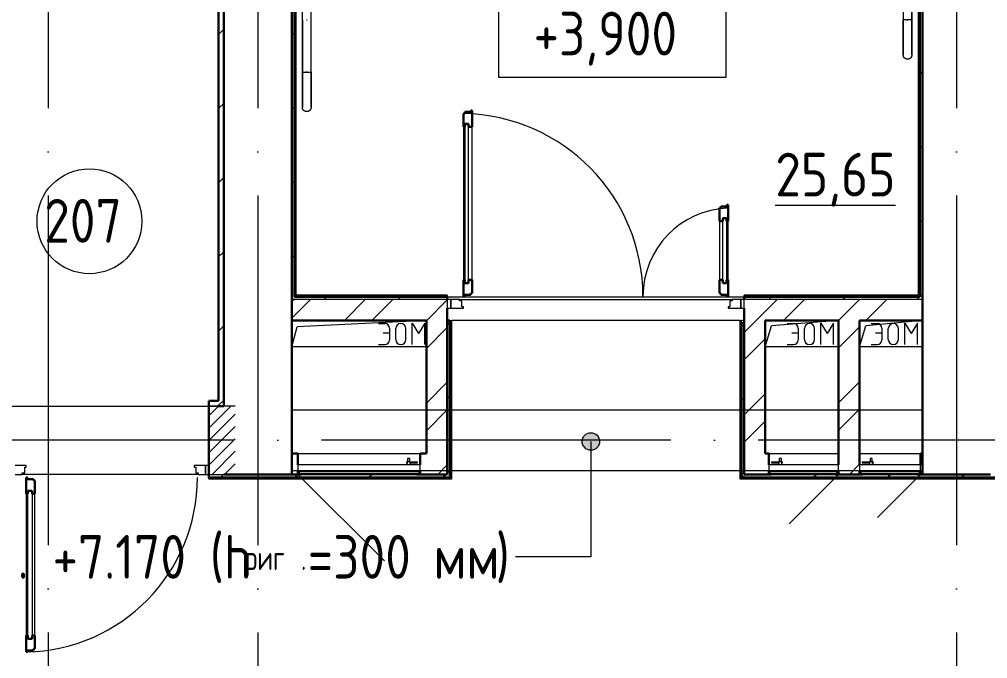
# Model space of a CAD drawing. Header units: millimetres. Extents: x -586848 to 520591, y -385801 to 675781.
# Drawn here: x 118508 to 124052, y 621422 to 625079 of the extents above; entities that cross this region are included whole.
import ezdxf

# ---------------------------------------------------------------- set-up
doc = ezdxf.new("R2010")
doc.units = ezdxf.units.MM
for name, pattern in [('ADSK_Линия сетки', [25, 20, -2.5, 0, -2.5]), ('ADSK_Сверху', [450, 300, -150]), ('ADSK_Штриховая_ш2 п1_5', [4.5, 3, -1.5])]:
    doc.linetypes.add(name, pattern=pattern)
for name, color, linetype, lineweight in [('Аннотация', 7, 'Continuous', 18), ('Двери', 252, 'Continuous', 9), ('Линии', 7, 'Continuous', 9), ('Марки помещений', 252, 'Continuous', 20), ('Оборудование', 8, 'Continuous', 18), ('Ограждение', 252, 'Continuous', 9), ('Оси', 252, 'Continuous', 9), ('Отметки', 7, 'Continuous', 9), ('Перекрытие', 252, 'Continuous', 18), ('Стены внутренние', 7, 'Continuous', 18), ('Стены наружные', 7, 'Continuous', 18), ('Стены штриховка', 7, 'Continuous', 9)]:
    doc.layers.add(name, color=color, linetype=linetype, lineweight=lineweight)
doc.layers.add('Двери открывание', color=7, linetype='Continuous', lineweight=9, true_color=0xc0c0c0)
doc.styles.add('GOST Common_2', font='', dxfattribs={"width": 0.9, "height": 250})
doc.styles.add('GOST Common_4', font='', dxfattribs={"height": 7})
doc.styles.get('GOST Common_2').set_extended_font_data('GOST type B')
doc.styles.get('GOST Common_4').set_extended_font_data('GOST 2.304 type A')

# ---------------------------------------------------------------- blocks, each defined once
blk = doc.blocks.new('2 этаж')
at = {"layer": 'Аннотация', "lineweight": 9, "true_color": 0x636466}
h = blk.add_hatch(color=251, dxfattribs=at)
edge = h.paths.add_edge_path()
edge.add_arc((122582.8, -10046), 50, 0, 360)
at = {"layer": 'Двери', "lineweight": 18, "true_color": 0x636466}
h = blk.add_hatch(dxfattribs=at)
h.set_pattern_fill('FP_2', color=251, angle=180, style=0, pattern_type=2)
h.set_pattern_definition([(225, (119956.006, -10039.253), (35.3553, -35.3553), [])])
h.paths.add_polyline_path([(120396, -10234.3), (120546, -10234.3), (120546, -9844.3), (120396, -9844.3), (120396, -10056.3)])
h.paths.add_polyline_path([(119266, -10234.3), (119266, -9844.3), (119116, -9844.3), (119116, -10234.3)])
at = {"color": 251, "lineweight": 18, "true_color": 0x636466}
for p, q in [((121641, -9354.3), (120901.5, -9391)), ((121560, -9368.9), (121596.6, -9428.9)), ((121560, -9491.5), (121560, -9368.9)), ((121633.1, -9368.9), (121596.6, -9428.9)), ((121633.1, -9491.5), (121633.1, -9368.9)), ((124001, -9354.3), (123617, -9384.2)), ((123900, -9368.9), (123936.6, -9428.9)), ((123900, -9491.5), (123900, -9368.9)), ((123973.1, -9368.9), (123936.6, -9428.9)), ((123973.1, -9491.5), (123973.1, -9368.9)), ((124481, -9354.3), (124157, -9384.2)), ((124380, -9368.9), (124416.6, -9428.9)), ((124380, -9491.5), (124380, -9368.9)), ((124453.1, -9368.9), (124416.6, -9428.9)), ((124453.1, -9491.5), (124453.1, -9368.9)), ((120871, -9504.3), (120901.5, -9391)), ((121367, -9371.5), (121403.5, -9371.5)), ((121393.1, -9423.7), (121429.6, -9423.7)), ((121429.6, -9397.6), (121429.6, -9465.5)), ((121466.1, -9462.8), (121466.1, -9400.2)), ((121523.5, -9462.8), (121523.5, -9400.2)), ((123581, -9504.3), (123617, -9384.2)), ((123707, -9371.5), (123743.5, -9371.5)), ((123733.1, -9423.7), (123769.6, -9423.7)), ((123769.6, -9397.6), (123769.6, -9465.5)), ((123806.1, -9462.8), (123806.1, -9400.2)), ((123863.5, -9462.8), (123863.5, -9400.2)), ((124121, -9504.3), (124157, -9384.2)), ((124187, -9371.5), (124223.5, -9371.5)), ((124213.1, -9423.7), (124249.6, -9423.7)), ((124249.6, -9397.6), (124249.6, -9465.5)), ((124286.1, -9462.8), (124286.1, -9400.2)), ((124343.5, -9462.8), (124343.5, -9400.2)), ((121641, -9504.3), (120871, -9504.3)), ((121367, -9491.5), (121403.5, -9491.5)), ((124001, -9504.3), (123581, -9504.3)), ((123707, -9491.5), (123743.5, -9491.5)), ((124481, -9504.3), (124121, -9504.3)), ((124187, -9491.5), (124223.5, -9491.5))]:
    blk.add_line(p, q, dxfattribs=at)
for centre, radius, start, end in [((121403.5, -9397.6), 26.1, 0, 90), ((121494.8, -9400.2), 28.7, 0, 180), ((123743.5, -9397.6), 26.1, 0, 90), ((123834.8, -9400.2), 28.7, 0, 180), ((124223.5, -9397.6), 26.1, 0, 90), ((124314.8, -9400.2), 28.7, 0, 180), ((121403.5, -9465.5), 26.1, 270, 0), ((121494.8, -9462.8), 28.7, 180, 0), ((123743.5, -9465.5), 26.1, 270, 0), ((123834.8, -9462.8), 28.7, 180, 0), ((124223.5, -9465.5), 26.1, 270, 0), ((124314.8, -9462.8), 28.7, 180, 0)]:
    blk.add_arc(centre, radius, start, end, dxfattribs=at)
at = {"layer": 'Аннотация', "color": 251, "lineweight": 20, "true_color": 0x636466}
for p, q in [((122055.5, -7964.4), (122055.5, -7464.4)), ((123355.5, -7464.4), (123355.5, -7964.4)), ((123355.5, -7964.4), (122055.5, -7964.4))]:
    blk.add_line(p, q, dxfattribs=at)
at = {"layer": 'Аннотация', "color": 251, "lineweight": 9, "true_color": 0x636466}
for p, q in [((122582.8, -10046), (122582.8, -10706)), ((122156.7, -10706), (122150.6, -10706)), ((122582.8, -10706), (122156.7, -10706))]:
    blk.add_line(p, q, dxfattribs=at)
blk.add_circle((122582.8, -10046), 50, dxfattribs=at)
at = {"layer": 'Двери', "color": 251, "lineweight": 30, "true_color": 0x636466}
for p, q in [((121861, -8170.3), (121853, -8170.3)), ((121853, -8170.3), (121853, -8246.3)), ((121895, -8161.3), (121861, -8161.3)), ((121861, -8161.3), (121861, -8170.3)), ((121903, -8152.3), (121895, -8152.3)), ((121895, -8152.3), (121895, -8161.3)), ((121903, -8246.3), (121903, -8152.3)), ((121862, -8246.3), (121853, -8246.3)), ((121862, -8228.3), (121862, -8246.3)), ((121883, -8228.3), (121862, -8228.3)), ((121883, -8246.3), (121883, -8228.3)), ((121903, -8246.3), (121883, -8246.3)), ((123361, -8701.3), (123327, -8701.3)), ((123327, -8701.3), (123327, -8710.3)), ((123369, -8692.3), (123361, -8692.3)), ((123361, -8692.3), (123361, -8701.3)), ((123369, -8786.3), (123369, -8692.3)), ((123327, -8710.3), (123319, -8710.3)), ((123319, -8710.3), (123319, -8786.3)), ((123319, -8786.3), (123339, -8786.3)), ((123339, -8786.3), (123339, -8768.3)), ((123339, -8768.3), (123360, -8768.3)), ((123360, -8768.3), (123360, -8786.3)), ((123360, -8786.3), (123369, -8786.3)), ((121853, -9122.3), (121853, -9216.3)), ((121862, -9122.3), (121853, -9122.3)), ((121862, -9140.3), (121862, -9122.3)), ((121883, -9140.3), (121862, -9140.3)), ((121883, -9122.3), (121883, -9140.3)), ((121903, -9122.3), (121883, -9122.3)), ((121903, -9198.3), (121903, -9122.3)), ((123319, -9122.3), (123319, -9198.3)), ((123319, -9122.3), (123339, -9122.3)), ((123339, -9122.3), (123339, -9140.3)), ((123339, -9140.3), (123360, -9140.3)), ((123360, -9122.3), (123369, -9122.3)), ((123360, -9140.3), (123360, -9122.3)), ((123369, -9216.3), (123369, -9122.3)), ((121895, -9207.3), (121895, -9198.3)), ((121895, -9198.3), (121903, -9198.3)), ((123319, -9198.3), (123327, -9198.3)), ((123327, -9198.3), (123327, -9207.3)), ((121853, -9216.3), (121861, -9216.3)), ((121861, -9216.3), (121861, -9207.3)), ((121861, -9207.3), (121895, -9207.3)), ((123327, -9207.3), (123361, -9207.3)), ((123361, -9207.3), (123361, -9216.3)), ((123361, -9216.3), (123369, -9216.3)), ((119358, -10252.3), (119350, -10252.3)), ((119350, -10252.3), (119350, -10346.3)), ((119358, -10261.3), (119358, -10252.3)), ((119392, -10261.3), (119358, -10261.3)), ((119392, -10270.3), (119392, -10261.3)), ((119400, -10270.3), (119392, -10270.3)), ((119400, -10346.3), (119400, -10270.3)), ((119359, -10346.3), (119350, -10346.3)), ((119359, -10328.3), (119359, -10346.3)), ((119383, -10328.3), (119359, -10328.3)), ((119383, -10346.3), (119383, -10328.3)), ((119400, -10346.3), (119383, -10346.3)), ((119350, -11156.3), (119350, -11250.3)), ((119359, -11156.3), (119350, -11156.3)), ((119359, -11174.3), (119359, -11156.3)), ((119383, -11174.3), (119359, -11174.3)), ((119383, -11156.3), (119383, -11174.3)), ((119400, -11156.3), (119383, -11156.3)), ((119400, -11232.3), (119400, -11156.3)), ((119350, -11250.3), (119358, -11250.3)), ((119358, -11250.3), (119358, -11241.3)), ((119358, -11241.3), (119392, -11241.3)), ((119392, -11241.3), (119392, -11232.3)), ((119392, -11232.3), (119400, -11232.3))]:
    blk.add_line(p, q, dxfattribs=at)
at = {"layer": 'Двери', "color": 251, "true_color": 0x636466}
for p, q in [((121853, -8246.3), (121853, -9122.3)), ((121862, -8228.3), (121862, -9140.3)), ((121883, -8228.3), (121862, -8228.3)), ((121883, -9140.3), (121883, -8228.3)), ((121903, -9122.3), (121903, -8246.3)), ((123319, -8786.3), (123319, -9122.3)), ((123339, -9140.3), (123339, -8768.3)), ((123339, -8768.3), (123360, -8768.3)), ((123360, -8768.3), (123360, -9140.3)), ((123369, -9122.3), (123369, -8786.3)), ((121862, -9140.3), (121883, -9140.3)), ((123360, -9140.3), (123339, -9140.3)), ((121761, -9234.3), (121761, -9284.3)), ((121781, -9234.3), (121761, -9234.3)), ((121781, -9284.3), (121781, -9234.3)), ((121830, -9234.3), (121781, -9234.3)), ((121781, -9234.3), (121781, -9284.3)), ((121830, -9242.3), (121830, -9234.3)), ((121844, -9242.3), (121830, -9242.3)), ((121844, -9276.3), (121844, -9242.3)), ((123392, -9242.3), (123378, -9242.3)), ((123378, -9242.3), (123378, -9276.3)), ((123392, -9234.3), (123392, -9242.3)), ((123441, -9234.3), (123392, -9234.3)), ((123461, -9234.3), (123441, -9234.3)), ((123441, -9234.3), (123441, -9284.3)), ((123441, -9284.3), (123441, -9234.3)), ((123461, -9284.3), (123461, -9234.3)), ((121761, -9284.3), (121781, -9284.3)), ((121781, -9284.3), (121853, -9284.3)), ((121853, -9276.3), (121844, -9276.3)), ((121853, -9284.3), (121853, -9276.3)), ((123378, -9276.3), (123369, -9276.3)), ((123369, -9276.3), (123369, -9284.3)), ((123369, -9284.3), (123441, -9284.3)), ((123441, -9284.3), (123461, -9284.3)), ((119350, -10184.3), (119286, -10184.3)), ((119341, -10226.3), (119341, -10192.3)), ((119341, -10192.3), (119350, -10192.3)), ((119350, -10192.3), (119350, -10184.3)), ((120376, -10184.3), (120312, -10184.3)), ((120312, -10184.3), (120312, -10192.3)), ((120312, -10192.3), (120321, -10192.3)), ((120321, -10192.3), (120321, -10226.3)), ((120396, -10184.3), (120376, -10184.3)), ((120376, -10184.3), (120376, -10234.3)), ((120376, -10234.3), (120376, -10184.3)), ((120396, -10234.3), (120396, -10184.3)), ((119286, -10234.3), (119327, -10234.3)), ((119327, -10234.3), (119327, -10226.3)), ((119327, -10226.3), (119341, -10226.3)), ((120321, -10226.3), (120335, -10226.3)), ((120335, -10226.3), (120335, -10234.3)), ((120335, -10234.3), (120376, -10234.3)), ((120376, -10234.3), (120396, -10234.3)), ((119350, -10346.3), (119350, -11156.3)), ((119359, -10328.3), (119383, -10328.3)), ((119359, -11174.3), (119359, -10328.3)), ((119383, -10328.3), (119383, -11174.3)), ((119400, -11156.3), (119400, -10346.3)), ((119383, -11174.3), (119359, -11174.3))]:
    blk.add_line(p, q, dxfattribs=at)
at = {"layer": 'Двери', "color": 251, "linetype": 'ADSK_Штриховая_ш2 п1_5', "true_color": 0x636466}
for p, q in [((120546, -9844.3), (120396, -9844.3)), ((120396, -9844.3), (120396, -10234.3)), ((120396, -10234.3), (120546, -10234.3))]:
    blk.add_line(p, q, dxfattribs=at)
at = {"layer": 'Двери открывание', "color": 251, "true_color": 0x636466}
for centre, radius, start, end in [((121835, -9216.3), 1046, 0, 89.014), ((123387, -9216.3), 506, 92.0386, 180), ((119332, -10252.3), 998, 271.0334, 0)]:
    blk.add_arc(centre, radius, start, end, dxfattribs=at)
at = {"layer": 'Линии', "color": 251, "linetype": 'ADSK_Сверху', "ltscale": 100, "true_color": 0x636466}
for p, q in [((120871, -9864.3), (124481, -9864.3)), ((124481, -10214.3), (120871, -10214.3))]:
    blk.add_line(p, q, dxfattribs=at)
at = {"layer": 'Марки помещений', "color": 251, "true_color": 0x636466}
blk.add_circle((119711.7, -8786.5), 300, dxfattribs=at)
at = {"layer": 'Оборудование', "color": 251, "true_color": 0x636466}
for p, q in [((121533.4, -10143.9), (121533.4, -10161.4)), ((121545.6, -10143.9), (121533.4, -10143.9)), ((121545.6, -10161.4), (121545.6, -10143.9)), ((123661.4, -10143.9), (123661.4, -10161.4)), ((123673.6, -10143.9), (123661.4, -10143.9)), ((123673.6, -10161.4), (123673.6, -10143.9)), ((124181.4, -10143.9), (124181.4, -10161.4)), ((124193.6, -10143.9), (124181.4, -10143.9)), ((124193.6, -10161.4), (124193.6, -10143.9)), ((120906, -10179.3), (120906, -10215.6)), ((121606, -10179.3), (120906, -10179.3)), ((121534.7, -10163.9), (121526.4, -10163.9)), ((121526.4, -10163.9), (121526.4, -10168.9)), ((121526.4, -10168.9), (121534.7, -10168.9)), ((121529.9, -10163.3), (121529.9, -10179.3)), ((121549.2, -10163.3), (121529.9, -10163.3)), ((121533.4, -10161.4), (121531.4, -10163.3)), ((121545.6, -10161.4), (121533.4, -10161.4)), ((121590.2, -10163.9), (121544.3, -10163.9)), ((121544.3, -10168.9), (121590.2, -10168.9)), ((121547.6, -10163.3), (121545.6, -10161.4)), ((121549.2, -10179.3), (121549.2, -10163.3)), ((121590.2, -10168.9), (121590.2, -10163.9)), ((121606, -10215.6), (121606, -10179.3)), ((123601, -10179.3), (123601, -10215.6)), ((124001, -10179.3), (123601, -10179.3)), ((123616.9, -10163.9), (123616.9, -10168.9)), ((123662.7, -10163.9), (123616.9, -10163.9)), ((123616.9, -10168.9), (123662.7, -10168.9)), ((123657.9, -10163.3), (123657.9, -10179.3)), ((123677.2, -10163.3), (123657.9, -10163.3)), ((123661.4, -10161.4), (123659.4, -10163.3)), ((123673.6, -10161.4), (123661.4, -10161.4)), ((123680.6, -10163.9), (123672.3, -10163.9)), ((123672.3, -10168.9), (123680.6, -10168.9)), ((123675.6, -10163.3), (123673.6, -10161.4)), ((123677.2, -10179.3), (123677.2, -10163.3)), ((123680.6, -10168.9), (123680.6, -10163.9)), ((124001, -10215.6), (124001, -10179.3)), ((124121, -10179.3), (124121, -10215.6)), ((124471, -10179.3), (124121, -10179.3)), ((124136.9, -10163.9), (124136.9, -10168.9)), ((124182.7, -10163.9), (124136.9, -10163.9)), ((124136.9, -10168.9), (124182.7, -10168.9)), ((124177.9, -10163.3), (124177.9, -10179.3)), ((124197.2, -10163.3), (124177.9, -10163.3)), ((124181.4, -10161.4), (124179.4, -10163.3)), ((124193.6, -10161.4), (124181.4, -10161.4)), ((124200.6, -10163.9), (124192.3, -10163.9)), ((124192.3, -10168.9), (124200.6, -10168.9)), ((124195.6, -10163.3), (124193.6, -10161.4)), ((124197.2, -10179.3), (124197.2, -10163.3)), ((124200.6, -10168.9), (124200.6, -10163.9)), ((124471, -10215.6), (124471, -10179.3)), ((120906, -10234.3), (121401, -10729.2)), ((120906.9, -10216.6), (121605.1, -10216.6)), ((120913, -10216.6), (120913, -10226.3)), ((120914, -10227.3), (121598.1, -10227.3)), ((120925, -10228.8), (120925, -10234.3)), ((120925, -10234.3), (121587, -10234.3)), ((121587, -10234.3), (121587, -10228.8)), ((121599, -10226.3), (121599, -10216.6)), ((123601.9, -10216.6), (124000.1, -10216.6)), ((123608, -10216.6), (123608, -10226.3)), ((123609, -10227.3), (123993.1, -10227.3)), ((123620, -10228.8), (123620, -10234.3)), ((123620, -10234.3), (123982, -10234.3)), ((124001, -10234.3), (123718.2, -10517.1)), ((123982, -10234.3), (123982, -10228.8)), ((123994, -10226.3), (123994, -10216.6)), ((124121.9, -10216.6), (124470.1, -10216.6)), ((124128, -10216.6), (124128, -10226.3)), ((124129, -10227.3), (124463.1, -10227.3)), ((124140, -10228.8), (124140, -10234.3)), ((124140, -10234.3), (124452, -10234.3)), ((124471, -10234.3), (124223.5, -10481.7)), ((124443, -10226.3), (124443, -10227.5)), ((124443, -10227.5), (124443, -10226.3)), ((124452, -10234.3), (124452, -10228.8)), ((124464, -10226.3), (124464, -10216.6))]:
    blk.add_line(p, q, dxfattribs=at)
for points, knots in [([(120906, -10215.6), (120906, -10215.7), (120906, -10215.9), (120906.1, -10216.1), (120906.3, -10216.3), (120906.4, -10216.4), (120906.6, -10216.5), (120906.7, -10216.5), (120906.8, -10216.6), (120906.9, -10216.6)], [-1, -1, -1, -1, -0.833333, -0.666667, -0.5, -0.333333, -0.25, -0.166667, 0, 0, 0, 0]), ([(120913, -10226.3), (120913, -10226.4), (120913, -10226.5), (120913.1, -10226.8), (120913.2, -10226.9), (120913.4, -10227), (120913.5, -10227.1), (120913.6, -10227.2), (120913.8, -10227.2), (120913.9, -10227.3), (120914, -10227.3)], [-1, -1, -1, -1, -0.833333, -0.666667, -0.541667, -0.416667, -0.333333, -0.25, -0.166667, 0, 0, 0, 0]), ([(120923.5, -10227.3), (120923.6, -10227.3), (120923.8, -10227.3), (120924.1, -10227.4), (120924.2, -10227.5), (120924.4, -10227.6), (120924.6, -10227.7), (120924.7, -10227.9), (120924.8, -10228), (120924.9, -10228.2), (120925, -10228.5), (120925, -10228.7), (120925, -10228.8)], [-1, -1, -1, -1, -0.833333, -0.75, -0.666667, -0.583333, -0.5, -0.416667, -0.333333, -0.25, -0.166667, 0, 0, 0, 0]), ([(121587, -10228.8), (121587, -10228.7), (121587, -10228.5), (121587.1, -10228.2), (121587.2, -10228), (121587.3, -10227.9), (121587.5, -10227.7), (121587.6, -10227.6), (121587.8, -10227.5), (121588, -10227.4), (121588.2, -10227.3), (121588.4, -10227.3), (121588.5, -10227.3)], [0, 0, 0, 0, 0.166667, 0.25, 0.333333, 0.416667, 0.5, 0.583333, 0.666667, 0.75, 0.833333, 1, 1, 1, 1]), ([(121598.1, -10227.3), (121598.1, -10227.3), (121598.3, -10227.2), (121598.4, -10227.2), (121598.5, -10227.1), (121598.7, -10227), (121598.8, -10226.9), (121598.9, -10226.8), (121599, -10226.5), (121599, -10226.4), (121599, -10226.3)], [0, 0, 0, 0, 0.166667, 0.25, 0.333333, 0.416667, 0.541667, 0.666667, 0.833333, 1, 1, 1, 1]), ([(121605.1, -10216.6), (121605.2, -10216.6), (121605.3, -10216.5), (121605.4, -10216.5), (121605.6, -10216.4), (121605.7, -10216.3), (121605.9, -10216.1), (121606, -10215.9), (121606, -10215.7), (121606, -10215.6)], [0, 0, 0, 0, 0.166667, 0.25, 0.333333, 0.5, 0.666667, 0.833333, 1, 1, 1, 1]), ([(123601, -10215.6), (123601, -10215.7), (123601, -10215.9), (123601.1, -10216.1), (123601.2, -10216.2), (123601.4, -10216.4), (123601.5, -10216.5), (123601.7, -10216.5), (123601.8, -10216.6), (123601.9, -10216.6)], [0, 0, 0, 0, 0.166667, 0.333333, 0.458333, 0.583333, 0.708333, 0.833333, 1, 1, 1, 1]), ([(123608, -10226.3), (123608, -10226.4), (123608, -10226.5), (123608.1, -10226.8), (123608.2, -10226.9), (123608.4, -10227), (123608.5, -10227.1), (123608.6, -10227.2), (123608.8, -10227.2), (123608.9, -10227.3), (123609, -10227.3)], [0, 0, 0, 0, 0.166667, 0.333333, 0.458333, 0.583333, 0.666667, 0.75, 0.833333, 1, 1, 1, 1]), ([(123618.5, -10227.3), (123618.6, -10227.3), (123618.8, -10227.3), (123619.1, -10227.4), (123619.2, -10227.5), (123619.4, -10227.6), (123619.6, -10227.7), (123619.7, -10227.9), (123619.8, -10228), (123619.9, -10228.2), (123620, -10228.5), (123620, -10228.7), (123620, -10228.8)], [0, 0, 0, 0, 0.166667, 0.25, 0.333333, 0.416667, 0.5, 0.583333, 0.666667, 0.75, 0.833333, 1, 1, 1, 1]), ([(123982, -10228.8), (123982, -10228.7), (123982, -10228.5), (123982.1, -10228.2), (123982.2, -10228), (123982.3, -10227.9), (123982.5, -10227.7), (123982.6, -10227.6), (123982.8, -10227.5), (123983, -10227.4), (123983.2, -10227.3), (123983.4, -10227.3), (123983.5, -10227.3)], [-1, -1, -1, -1, -0.833333, -0.75, -0.666667, -0.583333, -0.5, -0.416667, -0.333333, -0.25, -0.166667, 0, 0, 0, 0]), ([(123993.1, -10227.3), (123993.1, -10227.3), (123993.3, -10227.2), (123993.4, -10227.2), (123993.5, -10227.1), (123993.7, -10227), (123993.8, -10226.9), (123993.9, -10226.8), (123994, -10226.5), (123994, -10226.4), (123994, -10226.3)], [-1, -1, -1, -1, -0.833333, -0.75, -0.666667, -0.583333, -0.458333, -0.333333, -0.166667, 0, 0, 0, 0]), ([(124000.1, -10216.6), (124000.2, -10216.6), (124000.3, -10216.5), (124000.5, -10216.5), (124000.6, -10216.4), (124000.8, -10216.2), (124000.9, -10216.1), (124001, -10215.9), (124001, -10215.7), (124001, -10215.6)], [-1, -1, -1, -1, -0.833333, -0.75, -0.583333, -0.458333, -0.333333, -0.166667, 0, 0, 0, 0]), ([(124121, -10215.6), (124121, -10215.7), (124121, -10215.9), (124121.1, -10216.1), (124121.2, -10216.2), (124121.4, -10216.4), (124121.5, -10216.5), (124121.7, -10216.5), (124121.8, -10216.6), (124121.9, -10216.6)], [0, 0, 0, 0, 0.166667, 0.333333, 0.458333, 0.583333, 0.708333, 0.833333, 1, 1, 1, 1]), ([(124128, -10226.3), (124128, -10226.4), (124128, -10226.5), (124128.1, -10226.8), (124128.2, -10226.9), (124128.4, -10227), (124128.5, -10227.1), (124128.6, -10227.2), (124128.8, -10227.2), (124128.9, -10227.3), (124129, -10227.3)], [0, 0, 0, 0, 0.166667, 0.333333, 0.458333, 0.583333, 0.666667, 0.75, 0.833333, 1, 1, 1, 1]), ([(124138.5, -10227.3), (124138.6, -10227.3), (124138.8, -10227.3), (124139.1, -10227.4), (124139.2, -10227.5), (124139.4, -10227.6), (124139.6, -10227.7), (124139.7, -10227.9), (124139.8, -10228), (124139.9, -10228.2), (124140, -10228.5), (124140, -10228.7), (124140, -10228.8)], [0, 0, 0, 0, 0.166667, 0.25, 0.333333, 0.416667, 0.5, 0.583333, 0.666667, 0.75, 0.833333, 1, 1, 1, 1]), ([(124452, -10228.8), (124452, -10228.7), (124452, -10228.5), (124452.1, -10228.2), (124452.2, -10228), (124452.3, -10227.9), (124452.5, -10227.7), (124452.6, -10227.6), (124452.8, -10227.5), (124453, -10227.4), (124453.2, -10227.3), (124453.4, -10227.3), (124453.5, -10227.3)], [-1, -1, -1, -1, -0.833333, -0.75, -0.666667, -0.583333, -0.5, -0.416667, -0.333333, -0.25, -0.166667, 0, 0, 0, 0]), ([(124463.1, -10227.3), (124463.1, -10227.3), (124463.3, -10227.2), (124463.4, -10227.2), (124463.5, -10227.1), (124463.7, -10227), (124463.8, -10226.9), (124463.9, -10226.8), (124464, -10226.5), (124464, -10226.4), (124464, -10226.3)], [-1, -1, -1, -1, -0.833333, -0.75, -0.666667, -0.583333, -0.458333, -0.333333, -0.166667, 0, 0, 0, 0]), ([(124470.1, -10216.6), (124470.2, -10216.6), (124470.3, -10216.5), (124470.5, -10216.5), (124470.6, -10216.4), (124470.8, -10216.2), (124470.9, -10216.1), (124471, -10215.9), (124471, -10215.7), (124471, -10215.6)], [-1, -1, -1, -1, -0.833333, -0.75, -0.583333, -0.458333, -0.333333, -0.166667, 0, 0, 0, 0])]:
    blk.add_open_spline(points, degree=3, knots=knots, dxfattribs=at)
at = {"layer": 'Ограждение', "color": 251, "true_color": 0x636466}
for p, q in [((120931, -7634.3), (120931, -5316.6)), ((120981, -7634.3), (120981, -5293.3)), ((124371, -7334.3), (124371, -7634.3)), ((124371, -7340.2), (124371, -7634.3)), ((124421, -7334.3), (124421, -7634.3)), ((124421, -7634.3), (124421, -7340.2)), ((124456, -7334.3), (124456, -9209.3)), ((120896, -7634.3), (120896, -7569.8)), ((120896, -9209.3), (120896, -7634.3)), ((120931, -7633.6), (120931, -7934.3)), ((120931, -7934.3), (120931, -7634.3)), ((120981, -7934.3), (120981, -7633.6)), ((120981, -7934.3), (120981, -7634.3)), ((124421, -7634.3), (124371, -7634.3)), ((124393.7, -7634.3), (124398.3, -7634.3)), ((124396, -7634.3), (124393.7, -7634.3)), ((124398.3, -7634.3), (124396, -7634.3)), ((120931, -7934.3), (120956, -7934.3)), ((120953.7, -7934.3), (120958.3, -7934.3)), ((120956, -7934.3), (120953.7, -7934.3)), ((120958.3, -7934.3), (120956, -7934.3)), ((120956, -7934.3), (120981, -7934.3)), ((121761, -9209.3), (120896, -9209.3)), ((121761, -9209.3), (121761, -9219.3)), ((123461, -9219.3), (123461, -9209.3)), ((124456, -9209.3), (123461, -9209.3)), ((121776, -9354.3), (121786, -9354.3)), ((121786, -10259.3), (121786, -9354.3)), ((123436, -9354.3), (123446, -9354.3)), ((123436, -9354.3), (123436, -10259.3)), ((123446, -9369.3), (123446, -9354.3)), ((120396, -10259.3), (120396, -10254.3)), ((121786, -10259.3), (121781, -10254.3)), ((123436, -10259.3), (123441, -10254.3)), ((120396, -10259.3), (121786, -10259.3)), ((123436, -10259.3), (126071, -10259.3))]:
    blk.add_line(p, q, dxfattribs=at)
at = {"layer": 'Ограждение', "color": 251, "true_color": 0x636466, "flags": 128}
for points in [[(124371, -7634.3), (124371, -7642.3), (124371, -7650.2), (124371, -7658.2), (124371, -7666.1), (124371, -7674), (124371, -7681.8), (124371, -7689.5), (124371, -7697.2), (124371, -7704.7), (124371, -7712.1), (124371, -7719.4), (124371, -7726.6), (124371, -7733.6), (124371, -7740.5), (124371, -7747.2), (124371, -7753.7), (124371, -7760), (124371, -7766.1), (124371, -7772), (124371, -7777.7), (124371, -7783.2), (124371, -7788.4), (124371, -7793.4), (124371, -7798.1), (124371, -7802.5), (124371, -7806.7), (124371, -7810.6), (124371, -7814.3), (124371, -7817.6), (124371, -7820.7), (124371, -7823.4), (124371, -7825.9), (124371, -7828), (124371, -7829.8), (124371, -7831.3), (124371, -7832.5), (124371, -7833.4), (124371, -7834), (124371, -7834.2), (124371, -7834.3)], [(124371, -7834.3), (124371, -7834.1), (124371, -7833.6), (124371, -7832.8), (124371, -7831.7), (124371, -7830.3), (124371, -7828.5), (124371, -7826.5), (124371, -7824.1), (124371, -7821.4), (124371, -7818.5), (124371, -7815.2), (124371, -7811.7), (124371, -7807.8), (124371, -7803.7), (124371, -7799.3), (124371, -7794.7), (124371, -7789.8), (124371, -7784.6), (124371, -7779.2), (124371, -7773.6), (124371, -7767.7), (124371, -7761.7), (124371, -7755.4), (124371, -7749), (124371, -7742.3), (124371, -7735.5), (124371, -7728.5), (124371, -7721.4), (124371, -7714.1), (124371, -7706.7), (124371, -7699.2), (124371, -7691.6), (124371, -7683.9), (124371, -7676.1), (124371, -7668.2), (124371, -7660.3), (124371, -7652.4), (124371, -7644.4), (124371, -7636.4), (124371, -7634.3)], [(124421, -7634.3), (124421, -7642.3), (124421, -7650.2), (124421, -7658.2), (124421, -7666.1), (124421, -7674), (124421, -7681.8), (124421, -7689.5), (124421, -7697.2), (124421, -7704.7), (124421, -7712.1), (124421, -7719.4), (124421, -7726.6), (124421, -7733.6), (124421, -7740.5), (124421, -7747.2), (124421, -7753.7), (124421, -7760), (124421, -7766.1), (124421, -7772), (124421, -7777.7), (124421, -7783.2), (124421, -7788.4), (124421, -7793.4), (124421, -7798.1), (124421, -7802.5), (124421, -7806.7), (124421, -7810.6), (124421, -7814.3), (124421, -7817.6), (124421, -7820.7), (124421, -7823.4), (124421, -7825.9), (124421, -7828), (124421, -7829.8), (124421, -7831.3), (124421, -7832.5), (124421, -7833.4), (124421, -7834), (124421, -7834.2), (124421, -7834.3)], [(124421, -7834.3), (124421, -7834.1), (124421, -7833.6), (124421, -7832.8), (124421, -7831.7), (124421, -7830.3), (124421, -7828.5), (124421, -7826.5), (124421, -7824.1), (124421, -7821.4), (124421, -7818.5), (124421, -7815.2), (124421, -7811.7), (124421, -7807.8), (124421, -7803.7), (124421, -7799.3), (124421, -7794.7), (124421, -7789.8), (124421, -7784.6), (124421, -7779.2), (124421, -7773.6), (124421, -7767.7), (124421, -7761.7), (124421, -7755.4), (124421, -7749), (124421, -7742.3), (124421, -7735.5), (124421, -7728.5), (124421, -7721.4), (124421, -7714.1), (124421, -7706.7), (124421, -7699.2), (124421, -7691.6), (124421, -7683.9), (124421, -7676.1), (124421, -7668.2), (124421, -7660.3), (124421, -7652.4), (124421, -7644.4), (124421, -7636.4), (124421, -7634.3)], [(124396, -7859.3), (124395, -7859.2), (124394, -7859.2), (124393, -7859.1), (124392, -7858.9), (124391, -7858.8), (124390.1, -7858.5), (124389.1, -7858.3), (124388.1, -7858), (124387.2, -7857.7), (124386.3, -7857.3), (124385.4, -7856.9), (124384.5, -7856.4), (124383.6, -7855.9), (124382.7, -7855.4), (124381.9, -7854.9), (124381.1, -7854.3), (124380.3, -7853.7), (124379.5, -7853), (124378.8, -7852.4), (124378.1, -7851.7), (124377.4, -7850.9), (124376.7, -7850.2), (124376.1, -7849.4), (124375.5, -7848.6), (124375, -7847.8), (124374.4, -7846.9), (124374, -7846), (124373.5, -7845.1), (124373.1, -7844.2), (124372.7, -7843.3), (124372.4, -7842.4), (124372.1, -7841.4), (124371.8, -7840.5), (124371.6, -7839.5), (124371.4, -7838.5), (124371.2, -7837.5), (124371.1, -7836.5), (124371, -7835.5), (124371, -7834.5), (124371, -7834.3)], [(124421, -7834.3), (124421, -7835.3), (124420.9, -7836.3), (124420.8, -7837.2), (124420.7, -7838.2), (124420.5, -7839.2), (124420.3, -7840.2), (124420, -7841.2), (124419.7, -7842.1), (124419.4, -7843.1), (124419, -7844), (124418.6, -7844.9), (124418.2, -7845.8), (124417.7, -7846.7), (124417.2, -7847.5), (124416.6, -7848.4), (124416.1, -7849.2), (124415.4, -7850), (124414.8, -7850.7), (124414.1, -7851.5), (124413.4, -7852.2), (124412.7, -7852.9), (124411.9, -7853.5), (124411.2, -7854.1), (124410.3, -7854.7), (124409.5, -7855.3), (124408.7, -7855.8), (124407.8, -7856.3), (124406.9, -7856.8), (124406, -7857.2), (124405.1, -7857.6), (124404.1, -7857.9), (124403.2, -7858.2), (124402.2, -7858.5), (124401.2, -7858.7), (124400.3, -7858.9), (124399.3, -7859), (124398.3, -7859.2), (124397.3, -7859.2), (124396.3, -7859.3), (124396, -7859.3)], [(120931, -7934.3), (120931, -7942.3), (120931, -7950.2), (120931, -7958.2), (120931, -7966.1), (120931, -7974), (120931, -7981.8), (120931, -7989.5), (120931, -7997.2), (120931, -8004.7), (120931, -8012.1), (120931, -8019.4), (120931, -8026.6), (120931, -8033.6), (120931, -8040.5), (120931, -8047.2), (120931, -8053.7), (120931, -8060), (120931, -8066.1), (120931, -8072), (120931, -8077.7), (120931, -8083.2), (120931, -8088.4), (120931, -8093.4), (120931, -8098.1), (120931, -8102.5), (120931, -8106.7), (120931, -8110.6), (120931, -8114.3), (120931, -8117.6), (120931, -8120.7), (120931, -8123.4), (120931, -8125.9), (120931, -8128), (120931, -8129.8), (120931, -8131.3), (120931, -8132.5), (120931, -8133.4), (120931, -8134), (120931, -8134.2), (120931, -8134.3)], [(120931, -8134.3), (120931, -8134.1), (120931, -8133.6), (120931, -8132.8), (120931, -8131.7), (120931, -8130.3), (120931, -8128.5), (120931, -8126.5), (120931, -8124.1), (120931, -8121.4), (120931, -8118.5), (120931, -8115.2), (120931, -8111.7), (120931, -8107.8), (120931, -8103.7), (120931, -8099.3), (120931, -8094.7), (120931, -8089.8), (120931, -8084.6), (120931, -8079.2), (120931, -8073.6), (120931, -8067.7), (120931, -8061.7), (120931, -8055.4), (120931, -8049), (120931, -8042.3), (120931, -8035.5), (120931, -8028.5), (120931, -8021.4), (120931, -8014.1), (120931, -8006.7), (120931, -7999.2), (120931, -7991.6), (120931, -7983.9), (120931, -7976.1), (120931, -7968.2), (120931, -7960.3), (120931, -7952.4), (120931, -7944.4), (120931, -7936.4), (120931, -7934.3)], [(120981, -7934.3), (120981, -7942.3), (120981, -7950.2), (120981, -7958.2), (120981, -7966.1), (120981, -7974), (120981, -7981.8), (120981, -7989.5), (120981, -7997.2), (120981, -8004.7), (120981, -8012.1), (120981, -8019.4), (120981, -8026.6), (120981, -8033.6), (120981, -8040.5), (120981, -8047.2), (120981, -8053.7), (120981, -8060), (120981, -8066.1), (120981, -8072), (120981, -8077.7), (120981, -8083.2), (120981, -8088.4), (120981, -8093.4), (120981, -8098.1), (120981, -8102.5), (120981, -8106.7), (120981, -8110.6), (120981, -8114.3), (120981, -8117.6), (120981, -8120.7), (120981, -8123.4), (120981, -8125.9), (120981, -8128), (120981, -8129.8), (120981, -8131.3), (120981, -8132.5), (120981, -8133.4), (120981, -8134), (120981, -8134.2), (120981, -8134.3)], [(120981, -8134.3), (120981, -8134.1), (120981, -8133.6), (120981, -8132.8), (120981, -8131.7), (120981, -8130.3), (120981, -8128.5), (120981, -8126.5), (120981, -8124.1), (120981, -8121.4), (120981, -8118.5), (120981, -8115.2), (120981, -8111.7), (120981, -8107.8), (120981, -8103.7), (120981, -8099.3), (120981, -8094.7), (120981, -8089.8), (120981, -8084.6), (120981, -8079.2), (120981, -8073.6), (120981, -8067.7), (120981, -8061.7), (120981, -8055.4), (120981, -8049), (120981, -8042.3), (120981, -8035.5), (120981, -8028.5), (120981, -8021.4), (120981, -8014.1), (120981, -8006.7), (120981, -7999.2), (120981, -7991.6), (120981, -7983.9), (120981, -7976.1), (120981, -7968.2), (120981, -7960.3), (120981, -7952.4), (120981, -7944.4), (120981, -7936.4), (120981, -7934.3)], [(120956, -8159.3), (120955, -8159.2), (120954, -8159.2), (120953, -8159.1), (120952, -8158.9), (120951, -8158.8), (120950.1, -8158.5), (120949.1, -8158.3), (120948.1, -8158), (120947.2, -8157.7), (120946.3, -8157.3), (120945.4, -8156.9), (120944.5, -8156.4), (120943.6, -8155.9), (120942.7, -8155.4), (120941.9, -8154.9), (120941.1, -8154.3), (120940.3, -8153.7), (120939.5, -8153), (120938.8, -8152.4), (120938.1, -8151.7), (120937.4, -8150.9), (120936.7, -8150.2), (120936.1, -8149.4), (120935.5, -8148.6), (120935, -8147.8), (120934.4, -8146.9), (120934, -8146), (120933.5, -8145.1), (120933.1, -8144.2), (120932.7, -8143.3), (120932.4, -8142.4), (120932.1, -8141.4), (120931.8, -8140.5), (120931.6, -8139.5), (120931.4, -8138.5), (120931.2, -8137.5), (120931.1, -8136.5), (120931, -8135.5), (120931, -8134.5), (120931, -8134.3)], [(120981, -8134.3), (120981, -8135.3), (120980.9, -8136.3), (120980.8, -8137.2), (120980.7, -8138.2), (120980.5, -8139.2), (120980.3, -8140.2), (120980, -8141.2), (120979.7, -8142.1), (120979.4, -8143.1), (120979, -8144), (120978.6, -8144.9), (120978.2, -8145.8), (120977.7, -8146.7), (120977.2, -8147.5), (120976.6, -8148.4), (120976.1, -8149.2), (120975.4, -8150), (120974.8, -8150.7), (120974.1, -8151.5), (120973.4, -8152.2), (120972.7, -8152.9), (120971.9, -8153.5), (120971.2, -8154.1), (120970.3, -8154.7), (120969.5, -8155.3), (120968.7, -8155.8), (120967.8, -8156.3), (120966.9, -8156.8), (120966, -8157.2), (120965.1, -8157.6), (120964.1, -8157.9), (120963.2, -8158.2), (120962.2, -8158.5), (120961.2, -8158.7), (120960.3, -8158.9), (120959.3, -8159), (120958.3, -8159.2), (120957.3, -8159.2), (120956.3, -8159.3), (120956, -8159.3)]]:
    blk.add_lwpolyline(points, dxfattribs=at)
at = {"layer": 'Ограждение', "color": 251, "true_color": 0x636466}
blk.add_open_spline([(120953.9, -7634.2), (120954.6, -7634.2), (120956, -7634.3), (120957.4, -7634.2), (120958.1, -7634.2)], degree=3, dxfattribs=at)
at = {"layer": 'Оси', "color": 251, "linetype": 'ADSK_Линия сетки', "ltscale": 100, "true_color": 0x636466}
for p, q in [((119476, -1139.3), (119476, -32265.4)), ((120676, -1139.3), (120676, -32265.4)), ((124676, -1139.3), (124676, -30995.4)), ((170543.3, -10039.3), (93565.9, -10039.3))]:
    blk.add_line(p, q, dxfattribs=at)
at = {"layer": 'Перекрытие', "color": 251, "ltscale": 100, "true_color": 0x636466}
for p, q in [((121641, -9504.3), (120871, -9504.3)), ((124001, -9504.3), (123581, -9504.3)), ((124481, -9504.3), (124121, -9504.3))]:
    blk.add_line(p, q, dxfattribs=at)
at = {"layer": 'Стены внутренние', "color": 251, "lineweight": 30, "true_color": 0x636466}
for p, q in [((120871, -10234.3), (120871, -9354.3)), ((124481, -9354.3), (124481, -10234.3)), ((120396, -9844.3), (120396, -10234.3)), ((120481, -9844.3), (120451, -9844.3)), ((124481, -10234.3), (124871, -10234.3))]:
    blk.add_line(p, q, dxfattribs=at)
at = {"layer": 'Стены внутренние', "color": 251, "true_color": 0x636466}
for p, q in [((118731.2, -9844.3), (120451, -9844.3)), ((120335, -10234.3), (119327, -10234.3)), ((120396, -10234.3), (120481, -10234.3))]:
    blk.add_line(p, q, dxfattribs=at)
at = {"layer": 'Стены наружные', "color": 251, "lineweight": 30, "true_color": 0x636466}
for p, q in [((120871, -9354.3), (120871, -2039.3)), ((124481, -9354.3), (124481, -2039.3)), ((120886, -9219.3), (120886, -2054.3)), ((124466, -9219.3), (124466, -2054.3)), ((120451, -3869.3), (120451, -9814.3)), ((120481, -9844.3), (120481, -3839.3)), ((120886, -9234.3), (120871, -9234.3)), ((121761, -9219.3), (120886, -9219.3)), ((121761, -9234.3), (121761, -9219.3)), ((124466, -9219.3), (123461, -9219.3)), ((123461, -9219.3), (123461, -9234.3)), ((121761, -9284.3), (121761, -10234.3)), ((123461, -10234.3), (123461, -9284.3)), ((120871, -9354.3), (121641, -9354.3)), ((121641, -9354.3), (121641, -10114.3)), ((121776, -9354.3), (121761, -9354.3)), ((121776, -9354.3), (121776, -10249.3)), ((121781, -9369.3), (121776, -9369.3)), ((121781, -10254.3), (121781, -9369.3)), ((123461, -9369.3), (123446, -9369.3)), ((123446, -10249.3), (123446, -9369.3)), ((123581, -9354.3), (124001, -9354.3)), ((123581, -10114.3), (123581, -9354.3)), ((124001, -9354.3), (124001, -10179.3)), ((124121, -9354.3), (124481, -9354.3)), ((124121, -10179.3), (124121, -9354.3)), ((123441, -9374.3), (123441, -10254.3)), ((123446, -9374.3), (123441, -9374.3)), ((120451, -9814.3), (120396, -9814.3)), ((120396, -9814.3), (120396, -9844.3)), ((120906, -10114.3), (120871, -10114.3)), ((120906, -10179.3), (120906, -10114.3)), ((121641, -10114.3), (121606, -10114.3)), ((121606, -10114.3), (121606, -10179.3)), ((123601, -10114.3), (123581, -10114.3)), ((123601, -10179.3), (123601, -10114.3)), ((124481, -10114.3), (124471, -10114.3)), ((124471, -10114.3), (124471, -10179.3)), ((120396, -10234.3), (120396, -10254.3)), ((120396, -10254.3), (121781, -10254.3)), ((120925, -10234.3), (120481, -10234.3)), ((120906, -10234.3), (120906, -10215.9)), ((121761, -10234.3), (121587, -10234.3)), ((121606, -10215.9), (121606, -10234.3)), ((123441, -10254.3), (126081, -10254.3)), ((123446, -10249.3), (123461, -10249.3)), ((123620, -10234.3), (123461, -10234.3)), ((123601, -10234.3), (123601, -10215.9)), ((124140, -10234.3), (123982, -10234.3)), ((124001, -10215.9), (124001, -10234.3)), ((124001, -10234.3), (124121, -10234.3)), ((124121, -10234.3), (124121, -10215.9)), ((124871, -10234.3), (124452, -10234.3)), ((124471, -10215.9), (124471, -10234.3)), ((124471, -10234.3), (124481, -10234.3))]:
    blk.add_line(p, q, dxfattribs=at)
at = {"layer": 'Стены наружные', "color": 251, "linetype": 'Continuous', "lineweight": 9, "true_color": 0x636466}
for p, q in [((120451, -7717.9), (120481, -7687.9)), ((120871, -7722.1), (120886, -7707.1)), ((124466, -7945.5), (124481, -7930.5)), ((120451, -8142.1), (120481, -8112.1)), ((120871, -8146.4), (120886, -8131.4)), ((124466, -8369.8), (124481, -8354.8)), ((120451, -8566.4), (120481, -8536.4)), ((120871, -8570.7), (120886, -8555.7)), ((124466, -8794), (124481, -8779)), ((120451, -8990.7), (120481, -8960.7)), ((120871, -8994.9), (120886, -8979.9)), ((120871, -9340.3), (120977.1, -9234.3)), ((121055.9, -9234.3), (121070.9, -9219.3)), ((121171.4, -9354.3), (121291.4, -9234.3)), ((121328.6, -9354.3), (121448.6, -9234.3)), ((121480.2, -9234.3), (121495.2, -9219.3)), ((121642.9, -9354.3), (121761, -9236.1)), ((123528.7, -9354.3), (123648.7, -9234.3)), ((123601.5, -9234.3), (123616.5, -9219.3)), ((123685.9, -9354.3), (123805.9, -9234.3)), ((124000.2, -9354.3), (124120.2, -9234.3)), ((124025.8, -9234.3), (124040.8, -9219.3)), ((124157.3, -9354.3), (124277.3, -9234.3)), ((124450, -9234.3), (124465, -9219.3)), ((124466, -9218.3), (124481, -9203.3)), ((121641, -9356.1), (121642.9, -9354.3)), ((121761, -9377.7), (121776, -9362.7)), ((123461, -9422), (123528.7, -9354.3)), ((124471.6, -9354.3), (124481, -9344.9)), ((120451, -9414.9), (120481, -9384.9)), ((121641, -9513.3), (121761, -9393.3)), ((123441, -9394.8), (123446, -9389.8)), ((123446, -9389.8), (123461, -9374.8)), ((124001, -9510.6), (124121, -9390.6)), ((121776, -9433.4), (121781, -9428.4)), ((123441, -9465.5), (123446, -9460.5)), ((123461, -9579.1), (123581, -9459.1)), ((121776, -9504.1), (121781, -9499.1)), ((123441, -9536.2), (123446, -9531.2)), ((121776, -9574.8), (121781, -9569.8)), ((121776, -9645.5), (121781, -9640.5)), ((123441, -9606.9), (123446, -9601.9)), ((123441, -9677.6), (123446, -9672.6)), ((121641, -9827.6), (121761, -9707.6)), ((121776, -9716.3), (121781, -9711.3)), ((123441, -9748.3), (123446, -9743.3)), ((124001, -9824.9), (124121, -9704.9)), ((120451, -9839.2), (120481, -9809.2)), ((121761, -9802), (121776, -9787)), ((121776, -9787), (121781, -9782)), ((123446, -9814), (123461, -9799)), ((123461, -9893.4), (123581, -9773.4)), ((120445.9, -9844.3), (120451, -9839.2)), ((121641, -9984.7), (121761, -9864.7)), ((121776, -9857.7), (121781, -9852.7)), ((123441, -9819), (123446, -9814)), ((124001, -9982), (124121, -9862)), ((121776, -9928.4), (121781, -9923.4)), ((123441, -9889.7), (123446, -9884.7)), ((123441, -9960.4), (123446, -9955.4)), ((123461, -10050.6), (123581, -9930.6)), ((121776, -9999.1), (121781, -9994.1)), ((123441, -10031.2), (123446, -10026.2)), ((121776, -10069.8), (121781, -10064.8)), ((120871, -10126.1), (120882.9, -10114.3)), ((121776, -10140.5), (121781, -10135.5)), ((123441, -10101.9), (123446, -10096.9)), ((121705.8, -10234.3), (121761, -10179)), ((123441, -10172.6), (123446, -10167.6)), ((124063.1, -10234.3), (124121, -10176.4)), ((120460.2, -10254.3), (120465.2, -10249.3)), ((120465.2, -10249.3), (120480.2, -10234.3)), ((120530.9, -10254.3), (120535.9, -10249.3)), ((120601.6, -10254.3), (120606.6, -10249.3)), ((120672.3, -10254.3), (120677.3, -10249.3)), ((120743, -10254.3), (120748, -10249.3)), ((120813.7, -10254.3), (120818.7, -10249.3)), ((120884.5, -10254.3), (120889.5, -10249.3)), ((120889.5, -10249.3), (120904.5, -10234.3)), ((120955.2, -10254.3), (120960.2, -10249.3)), ((121025.9, -10254.3), (121030.9, -10249.3)), ((121096.6, -10254.3), (121101.6, -10249.3)), ((121167.3, -10254.3), (121172.3, -10249.3)), ((121238, -10254.3), (121243, -10249.3)), ((121308.7, -10254.3), (121313.7, -10249.3)), ((121313.7, -10249.3), (121328.7, -10234.3)), ((121379.4, -10254.3), (121384.4, -10249.3)), ((121450.1, -10254.3), (121455.1, -10249.3)), ((121520.9, -10254.3), (121525.9, -10249.3)), ((121591.6, -10254.3), (121596.6, -10249.3)), ((121662.3, -10254.3), (121667.3, -10249.3)), ((121733, -10254.3), (121738, -10249.3)), ((121738, -10249.3), (121753, -10234.3)), ((121761, -10226.2), (121776, -10211.2)), ((121776, -10211.2), (121781, -10206.2)), ((123441, -10243.3), (123446, -10238.3)), ((123446, -10238.3), (123461, -10223.3)), ((123500.8, -10254.3), (123505.8, -10249.3)), ((123571.5, -10254.3), (123576.5, -10249.3)), ((123591.6, -10234.3), (123601, -10224.9)), ((123642.2, -10254.3), (123647.2, -10249.3)), ((123712.9, -10254.3), (123717.9, -10249.3)), ((123783.6, -10254.3), (123788.6, -10249.3)), ((123854.3, -10254.3), (123859.3, -10249.3)), ((123859.3, -10249.3), (123874.3, -10234.3)), ((123925, -10254.3), (123930, -10249.3)), ((123995.7, -10254.3), (124000.7, -10249.3)), ((124066.4, -10254.3), (124071.4, -10249.3)), ((124137.2, -10254.3), (124142.2, -10249.3)), ((124207.9, -10254.3), (124212.9, -10249.3)), ((124278.6, -10254.3), (124283.6, -10249.3)), ((124283.6, -10249.3), (124298.6, -10234.3)), ((124349.3, -10254.3), (124354.3, -10249.3)), ((124420, -10254.3), (124425, -10249.3)), ((124490.7, -10254.3), (124495.7, -10249.3)), ((124561.4, -10254.3), (124566.4, -10249.3)), ((124632.1, -10254.3), (124637.1, -10249.3)), ((124702.8, -10254.3), (124707.8, -10249.3)), ((124707.8, -10249.3), (124722.8, -10234.3)), ((124773.5, -10254.3), (124778.5, -10249.3)), ((124844.3, -10254.3), (124849.3, -10249.3))]:
    blk.add_line(p, q, dxfattribs=at)
at = {"layer": 'Стены наружные', "color": 251, "true_color": 0x636466}
for p, q in [((121761, -9219.3), (123461, -9219.3)), ((121830, -9234.3), (123392, -9234.3)), ((123436, -9354.3), (121786, -9354.3)), ((123461, -9354.3), (123446, -9354.3)), ((120906, -10114.3), (121606, -10114.3)), ((123601, -10114.3), (124001, -10114.3)), ((124121, -10114.3), (124471, -10114.3))]:
    blk.add_line(p, q, dxfattribs=at)
at = {"layer": 'Стены штриховка', "color": 251, "true_color": 0x636466}
for p, q in [((121761, -9234.3), (120886, -9234.3)), ((124481, -9234.3), (123461, -9234.3)), ((120396, -10249.3), (121776, -10249.3)), ((123461, -10249.3), (126081, -10249.3))]:
    blk.add_line(p, q, dxfattribs=at)
at = {"layer": 'Аннотация', "color": 251, "true_color": 0x636466, "width": 0.9}
for s, height, style, p in [('. +7.170 (h', 250, 'GOST Common_2', (119300.4, -10831)), ('=300', 250, 'GOST Common_2', (120961.3, -10831)), (')', 250, 'GOST Common_2', (122038.8, -10831)), ('риг', 138.75, 'GOST Common_4', (120602.2, -10781.7)), ('мм', 250, 'GOST Common_2', (121681.6, -10831)), ('.', 138.8, 'GOST Common_4', (120923.7, -10781.7))]:
    blk.add_text(s, height=height, dxfattribs=dict(at, style=style)).set_placement(p)
at = {"layer": 'Марки помещений', "color": 251, "true_color": 0x636466, "style": 'GOST Common_2', "width": 0.9}
for s, p in [('%%U25,65', (123639.1, -8644.4)), ('207', (119452.9, -8908.8))]:
    blk.add_text(s, height=250, dxfattribs=at).set_placement(p)
at = {"layer": 'Отметки', "color": 251, "true_color": 0x636466, "style": 'GOST Common_2', "width": 0.9}
blk.add_text('+3,900', height=250, dxfattribs=at).set_placement((122254.3, -7837.7))

msp = doc.modelspace()

# ---------------------------------------------------------------- block references
msp.add_blockref('2 этаж', (-802.7, 632710.4))

doc.saveas('drawing.dxf')
